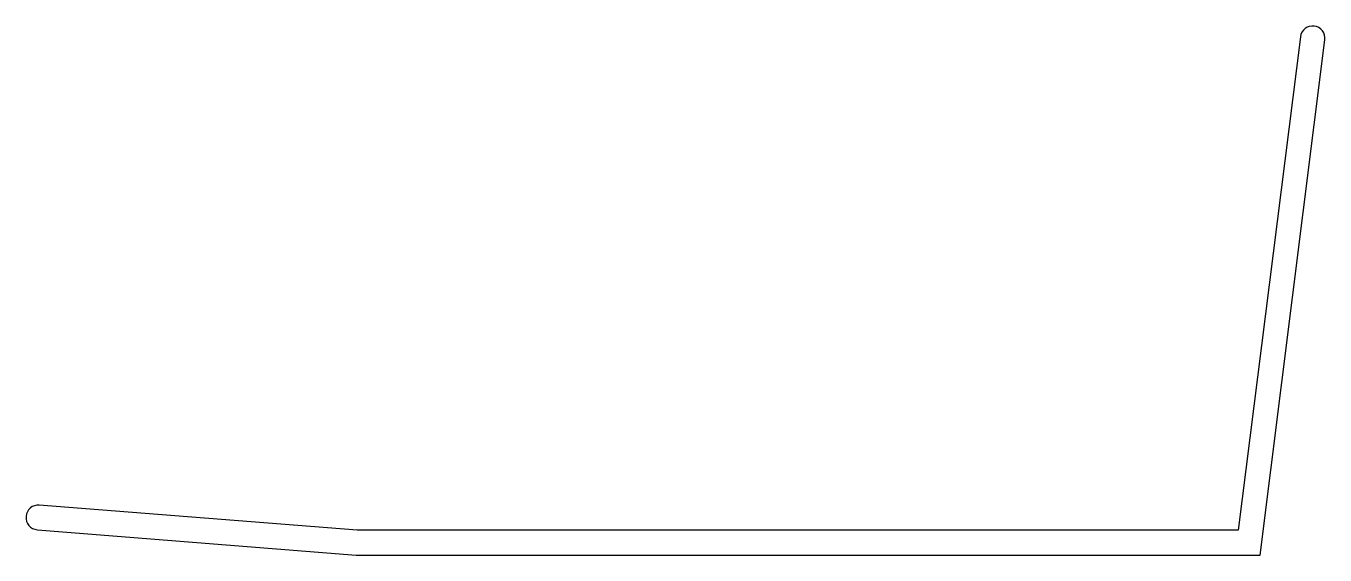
# Model space of a CAD drawing. Extents: x -45.5 to 37.9, y 3.2 to 37.1.
import ezdxf

# ---------------------------------------------------------------- set-up
doc = ezdxf.new("R2010")
doc.units = 0
doc.layers.get('0').update_dxf_attribs({"linetype": 'CONTINUOUS'})

msp = doc.modelspace()

# ---------------------------------------------------------------- linework, layer by layer
at = {"color": 7}
for p, q in [((36.317, 36.45), (32.33, 4.797)), ((33.73, 3.21), (37.892, 36.252)), ((-24.208, 4.797), (-44.602, 6.411)), ((-44.727, 4.828), (-24.271, 3.21)), ((32.33, 4.797), (-24.208, 4.797)), ((-24.271, 3.21), (33.73, 3.21))]:
    msp.add_line(p, q, dxfattribs=at)
for centre, start, end in [((37.105, 36.351), 352.81953, 172.81953), ((-44.665, 5.62), 85.47607, 265.47607)]:
    msp.add_arc(centre, 0.794, start, end, dxfattribs=at)

doc.saveas('drawing.dxf')
